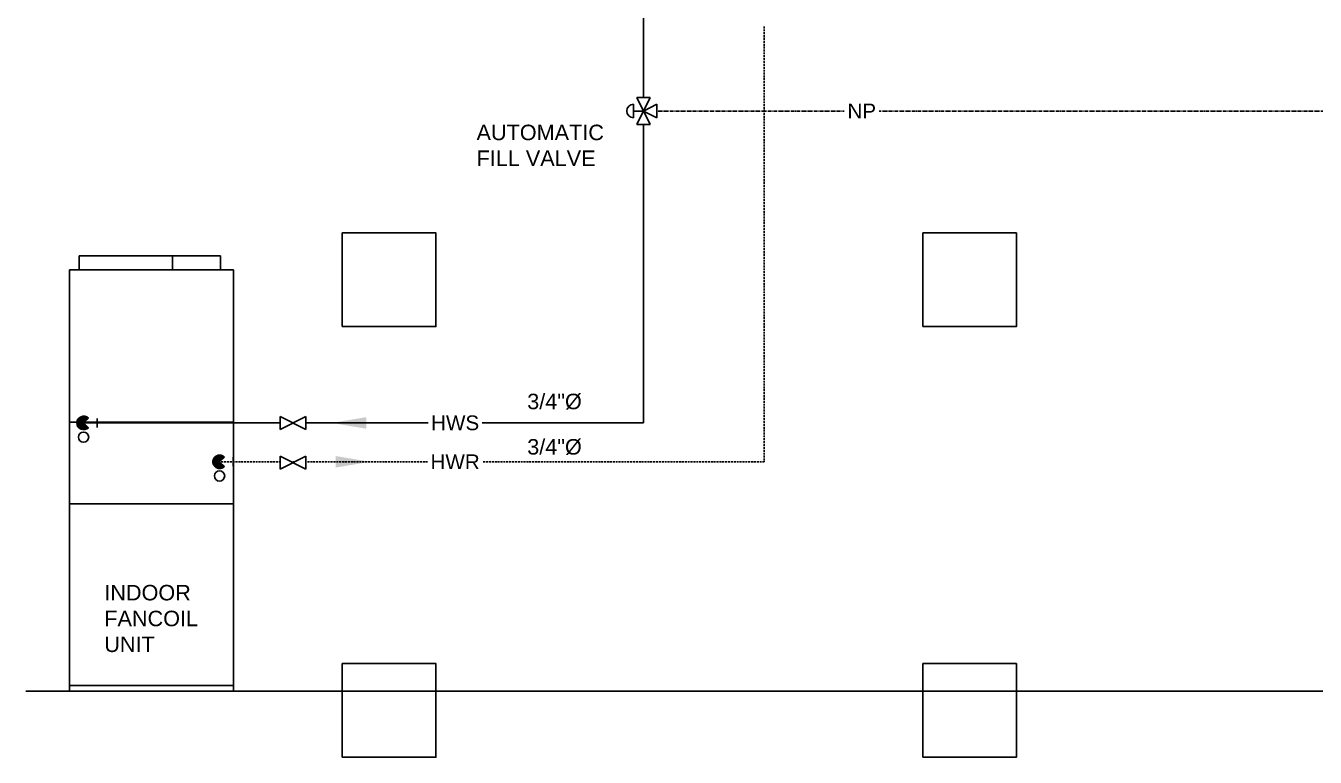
# Model space of a CAD drawing. Header units: millimetres. Extents: x -265298 to 39086, y 16803 to 136893.
# Drawn here: x -100986 to -92592, y 68130 to 72893 of the extents above; entities that cross this region are included whole.
import ezdxf

# ---------------------------------------------------------------- set-up
doc = ezdxf.new("R2010")
doc.units = ezdxf.units.MM
doc.header["$LTSCALE"] = 25
for name, pattern in [('schedules_symbols_notes$0$DASHED', [0.75, 0.5, -0.25]), ('schedules_symbols_notes$0$DCW', [1.5, 1, -0.2, 0.1, -0.2]), ('schedules_symbols_notes$0$HIDDEN', [0.375, 0.25, -0.125])]:
    doc.linetypes.add(name, pattern=pattern)
for name, color, linetype in [('schedules_symbols_notes$0$M-EQUIPMENT', 3, 'Continuous'), ('schedules_symbols_notes$0$M-EXISTING', 14, 'Continuous'), ('schedules_symbols_notes$0$M-PIPE-HWTR-RETN', 2, 'schedules_symbols_notes$0$HIDDEN'), ('schedules_symbols_notes$0$M-PIPE-HWTR-SUPP', 2, 'Continuous'), ('schedules_symbols_notes$0$P-ANNO', 11, 'Continuous'), ('schedules_symbols_notes$0$P-DOMW-DCW', 1, 'schedules_symbols_notes$0$DCW')]:
    doc.layers.add(name, color=color, linetype=linetype)
doc.styles.add('schedules_symbols_notes$0$Standard', font='arial.ttf')

# ---------------------------------------------------------------- blocks, each defined once
blk = doc.blocks.new('schedules_symbols_notes$0$fc')
for p, q in [((112.2, 8195.61), (112.2, 8192.01)), ((112.2, 8195.61), (136.2, 8195.61)), ((124.49, 8195.61), (148.49, 8195.61)), ((136.2, 8195.61), (136.2, 8192.01)), ((148.49, 8195.61), (148.49, 8192.01)), ((109.76, 8192.01), (151.76, 8192.01)), ((109.76, 8084.01), (109.76, 8192.01)), ((151.76, 8192.01), (151.76, 8084.01)), ((151.76, 8153.01), (109.76, 8153.01)), ((109.76, 8132.01), (151.76, 8132.01)), ((109.76, 8085.51), (151.76, 8085.51)), ((151.76, 8084.01), (109.76, 8084.01))]:
    blk.add_line(p, q)
for centre in [(113.37, 8149.15), (148.23, 8139.19)]:
    blk.add_circle(centre, 1.31)
blk = doc.blocks.new('*U226')
h = blk.add_hatch(color=255)
h.dxf.hatch_style = 1
h.paths.add_polyline_path([(0.0359, 0, 0.198912), (0.0254, 0.0254), (0, 0), (-0.0254, 0.0254, 0.198912), (-0.0359, 0, 1)])
for p, q in [((-0.0239, 0.0718), (0.0239, 0.0718)), ((-0.0239, 0.0718), (0.0239, 0.0718)), ((0.0239, 0.0718), (-0.0239, 0.0718))]:
    blk.add_line(p, q)
blk.add_lwpolyline([(-0.0254, 0.0254), (0, 0), (0.0254, 0.0254, -2.414214)], format="xyb", close=True)
blk = doc.blocks.new('schedules_symbols_notes$0$VALVE')
blk.add_wipeout([(0.0689, -0.0344), (0.0689, 0.0344), (-0.0689, -0.0344), (-0.0689, 0.0344)])
for p, q in [((-0.0689, 0.0344), (-0.0689, -0.0344)), ((-0.0689, -0.0344), (0.0689, 0.0344)), ((-0.0689, 0.0344), (0.0689, -0.0344)), ((0.0689, 0.0344), (0.0689, -0.0344))]:
    blk.add_line(p, q)
blk = doc.blocks.new('schedules_symbols_notes$0$bar-n')
blk.add_solid([(1.2, 0.2), (1.2, -0.2), (0, 0)])
blk = doc.blocks.new('*U225')
blk.add_wipeout([(0, 0), (-1.72, -3.44), (1.72, -3.44)])
blk.add_line((1.72, -3.44), (-1.72, -3.44))
blk.add_wipeout([(-3.44, 1.72), (-3.44, -1.72), (0, 0), (3.44, 1.72), (3.44, -1.72)])
blk.add_wipeout([(3.44, -1.72), (3.44, 1.72), (-3.44, -1.72), (-3.44, 1.72)])
for p, q in [((-3.44, 1.72), (-3.44, -1.72)), ((-3.44, -1.72), (3.44, 1.72)), ((-3.44, 1.72), (3.44, -1.72)), ((-1.72, 2.55), (1.72, 2.55)), ((0, 0), (0, 2.55)), ((3.44, 1.72), (3.44, -1.72)), ((0, 0), (-1.72, -3.44)), ((0, 0), (1.72, -3.44))]:
    blk.add_line(p, q)
blk.add_arc((0, 2.55), 1.72, 0, 180)
blk = doc.blocks.new('*U323')
at = {"layer": 'Defpoints'}
blk.add_lwpolyline([(-304.8, -304.8), (304.8, -304.8), (304.8, 304.8), (-304.8, 304.8)], close=True, dxfattribs=at)
blk = doc.blocks.new('*U331')
at = {"layer": 'Defpoints', "color": 0, "linetype": 'ByBlock', "lineweight": -2, "transparency": 16777216}
for p in [(7559.1, 8412.4), (11338.6, 8412.4), (7559.1, 5608.2), (11338.6, 5608.2)]:
    blk.add_blockref('*U323', p, dxfattribs=at)

msp = doc.modelspace()

# ---------------------------------------------------------------- linework, layer by layer
at = {"layer": 'schedules_symbols_notes$0$M-EXISTING'}
msp.add_line((-100986, 68560), (-90804.2, 68560), dxfattribs=at)
at = {"layer": 'schedules_symbols_notes$0$M-PIPE-HWTR-SUPP'}
for p in [(-96965.5, 74080.7), (-100609.8, 70306.9)]:
    msp.add_line(p, (-96965.5, 70306.9), dxfattribs=at)
at = {"layer": 'schedules_symbols_notes$0$M-PIPE-HWTR-SUPP', "linetype": 'schedules_symbols_notes$0$DASHED'}
for p in [(-96178.2, 72888.2), (-99733, 70053.9)]:
    msp.add_line(p, (-96178.2, 70053.9), dxfattribs=at)
at = {"layer": 'schedules_symbols_notes$0$P-DOMW-DCW'}
msp.add_line((-91931.4, 72337.8), (-96965.5, 72337.8), dxfattribs=at)

# ---------------------------------------------------------------- block references
at = {"layer": 'schedules_symbols_notes$0$M-EQUIPMENT', "xscale": 25.4, "yscale": 25.4, "zscale": 25.4}
msp.add_blockref('schedules_symbols_notes$0$fc', (-103489.4, -136773.9), dxfattribs=at)
at = {"layer": 'schedules_symbols_notes$0$M-PIPE-HWTR-RETN', "xscale": 1219.2, "yscale": 1219.2, "zscale": 1219.2, "rotation": 270}
msp.add_blockref('*U226', (-99724.3, 70053.9), dxfattribs=at)
at = {"layer": 'schedules_symbols_notes$0$M-PIPE-HWTR-SUPP', "xscale": 1219.2, "yscale": 1219.2, "zscale": 1219.2, "rotation": 270}
msp.add_blockref('*U226', (-100609.8, 70306.9), dxfattribs=at)
at = {"layer": 'schedules_symbols_notes$0$M-PIPE-HWTR-SUPP', "yscale": 187.499625, "zscale": 187.499625}
for p, xscale in [((-98995, 70306.9), 187.499625), ((-98744.1, 70053.9), -187.499625)]:
    msp.add_blockref('schedules_symbols_notes$0$bar-n', p, dxfattribs=dict(at, xscale=xscale))

# ---------------------------------------------------------------- texts
at = {"color": 11, "ltscale": 0.1, "attachment_point": 1, "style": 'schedules_symbols_notes$0$Standard'}
for s, insert, char_height, width in [('AUTOMATIC FILL VALVE', (-98051.6, 72248.8), 100.806, 1012.641), ('\\A1;3/4"%%C ', (-97721.7, 70497.1), 100.806, 261.948), ('\\A1;3/4"%%C ', (-97721.7, 70201.8), 100.806, 261.948), ('INDOOR\\PFANCOIL\\PUNIT', (-100474.9, 69252.3), 100.81, 622.668)]:
    msp.add_mtext(s, dxfattribs=dict(at, insert=insert, char_height=char_height, width=width))

# ---------------------------------------------------------------- next in the draw order: block references
at = {"layer": 'schedules_symbols_notes$0$M-PIPE-HWTR-SUPP', "xscale": 25.4, "yscale": 25.4, "zscale": 25.4, "rotation": 90}
msp.add_blockref('*U225', (-96965.5, 72337.8), dxfattribs=at)
at = {"layer": 'schedules_symbols_notes$0$M-PIPE-HWTR-SUPP', "xscale": 1219.2, "yscale": 1219.2, "zscale": 1219.2}
for p in [(-99247, 70306.9), (-99247, 70048.8)]:
    msp.add_blockref('schedules_symbols_notes$0$VALVE', p, dxfattribs=at)

# ---------------------------------------------------------------- next in the draw order: texts
at = {"layer": 'schedules_symbols_notes$0$P-ANNO', "char_height": 96, "attachment_point": 5, "style": 'schedules_symbols_notes$0$Standard', "bg_fill": 3, "box_fill_scale": 1.2, "bg_fill_color": 256, "bg_fill_transparency": 0}
for s, insert in [('NP', (-95544, 72337.8)), ('HWS', (-98190.9, 70306.9)), ('HWR', (-98190.9, 70053.9))]:
    msp.add_mtext(s, dxfattribs=dict(at, insert=insert))

# ---------------------------------------------------------------- next in the draw order: block references
at = {"layer": 'Defpoints'}
msp.add_blockref('*U331', (-106180, 62826.9), dxfattribs=at)

doc.saveas('drawing.dxf')
